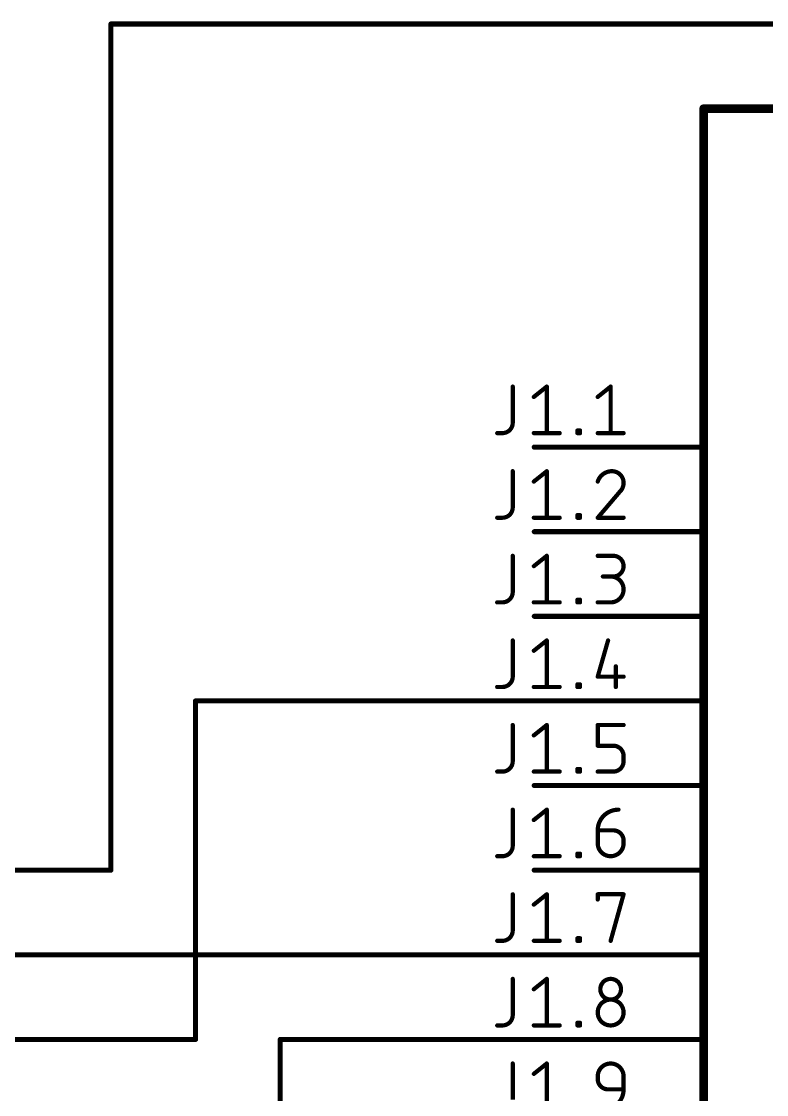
# Model space of a CAD drawing. Extents: x -10 to 250, y 0 to 179.
# Drawn here: x 91.3 to 113.65, y 102.48 to 134.7 of the extents above; entities that cross this region are included whole.
import ezdxf

# ---------------------------------------------------------------- set-up
doc = ezdxf.new("R2010")
doc.units = 0
for name, color, linetype in [('91', 94, 'CONTINUOUS'), ('94', 14, 'CONTINUOUS'), ('95', 250, 'CONTINUOUS')]:
    doc.layers.add(name, color=color, linetype=linetype)

msp = doc.modelspace()

# ---------------------------------------------------------------- linework, layer by layer
at = {"layer": '91', "const_width": 0.1524}
for points in [[(149.86, 134.62), (93.98, 134.62)], [(93.98, 134.62), (93.98, 109.22)], [(106.68, 114.3), (96.52, 114.3)], [(96.52, 104.14), (96.52, 114.3)], [(93.98, 109.22), (45.72, 109.22)], [(106.68, 106.68), (45.72, 106.68)], [(45.72, 104.14), (96.52, 104.14)], [(106.68, 104.14), (99.06, 104.14)], [(99.06, 104.14), (99.06, 68.58)]]:
    msp.add_lwpolyline(points, dxfattribs=at)
at = {"layer": '91', "const_width": 0.0762}
for points in [[(93.98, 134.6581, 1), (93.98, 134.5819)], [(94.0181, 134.62, 1), (93.9419, 134.62)], [(96.52, 114.3381, 1), (96.52, 114.2619)], [(96.5581, 114.3, 1), (96.4819, 114.3)], [(106.68, 114.2619, 1), (106.68, 114.3381)], [(93.9419, 109.22, 1), (94.0181, 109.22)], [(93.98, 109.1819, 1), (93.98, 109.2581)], [(106.68, 106.6419, 1), (106.68, 106.7181)], [(96.4819, 104.14, 1), (96.5581, 104.14)], [(96.52, 104.1019, 1), (96.52, 104.1781)], [(99.06, 104.1781, 1), (99.06, 104.1019)], [(99.0981, 104.14, 1), (99.0219, 104.14)], [(106.68, 104.1019, 1), (106.68, 104.1781)]]:
    msp.add_lwpolyline(points, format="xyb", dxfattribs=at)
at = {"layer": '94'}
for points, const_width in [([(111.76, 132.08), (139.7, 132.08)], 0.254), ([(111.76, 73.66), (111.76, 132.08)], 0.254), ([(106.68, 121.92), (111.76, 121.92)], 0.1524), ([(106.68, 119.38), (111.76, 119.38)], 0.1524), ([(106.68, 116.84), (111.76, 116.84)], 0.1524), ([(106.68, 114.3), (111.76, 114.3)], 0.1524), ([(106.68, 111.76), (111.76, 111.76)], 0.1524), ([(106.68, 109.22), (111.76, 109.22)], 0.1524), ([(106.68, 106.68), (111.76, 106.68)], 0.1524), ([(106.68, 104.14), (111.76, 104.14)], 0.1524)]:
    msp.add_lwpolyline(points, dxfattribs=dict(at, const_width=const_width))
for points, const_width in [([(111.76, 132.1435, 1), (111.76, 132.0165)], 0.127), ([(111.8235, 132.08, 1), (111.6965, 132.08)], 0.127), ([(106.68, 121.9581, 1), (106.68, 121.8819)], 0.0762), ([(111.76, 121.8819, 1), (111.76, 121.9581)], 0.0762), ([(106.68, 119.4181, 1), (106.68, 119.3419)], 0.0762), ([(111.76, 119.3419, 1), (111.76, 119.4181)], 0.0762), ([(106.68, 116.8781, 1), (106.68, 116.8019)], 0.0762), ([(111.76, 116.8019, 1), (111.76, 116.8781)], 0.0762), ([(106.68, 114.3381, 1), (106.68, 114.2619)], 0.0762), ([(111.76, 114.2619, 1), (111.76, 114.3381)], 0.0762), ([(106.68, 111.7981, 1), (106.68, 111.7219)], 0.0762), ([(111.76, 111.7219, 1), (111.76, 111.7981)], 0.0762), ([(106.68, 109.2581, 1), (106.68, 109.1819)], 0.0762), ([(111.76, 109.1819, 1), (111.76, 109.2581)], 0.0762), ([(106.68, 106.7181, 1), (106.68, 106.6419)], 0.0762), ([(111.76, 106.6419, 1), (111.76, 106.7181)], 0.0762), ([(106.68, 104.1781, 1), (106.68, 104.1019)], 0.0762), ([(111.76, 104.1019, 1), (111.76, 104.1781)], 0.0762)]:
    msp.add_lwpolyline(points, format="xyb", dxfattribs=dict(at, const_width=const_width))
at = {"layer": '95', "const_width": 0.127}
for points in [[(106.0344, 123.7361), (106.0344, 122.6495)], [(106.6672, 123.4257), (107.0553, 123.7361)], [(107.0553, 123.7361), (107.0553, 122.3391)], [(108.5836, 123.4257), (108.9716, 123.7361)], [(108.9716, 123.7361), (108.9716, 122.3391)], [(107.9746, 122.3391), (107.9746, 122.4167)], [(107.9746, 122.4167), (108.0523, 122.4167)], [(108.0523, 122.4167), (108.0523, 122.3391)], [(105.724, 122.3391), (105.5688, 122.3391)], [(106.6672, 122.3391), (107.4433, 122.3391)], [(108.0523, 122.3391), (107.9746, 122.3391)], [(108.5836, 122.3391), (109.3597, 122.3391)], [(106.0344, 121.1961), (106.0344, 120.1095)], [(106.6672, 120.8857), (107.0553, 121.1961)], [(107.0553, 121.1961), (107.0553, 119.7991)], [(109.2433, 120.5752), (108.5836, 119.7991)], [(105.724, 119.7991), (105.5688, 119.7991)], [(106.6672, 119.7991), (107.4433, 119.7991)], [(107.9746, 119.7991), (107.9746, 119.8767)], [(107.9746, 119.8767), (108.0523, 119.8767)], [(108.0523, 119.7991), (107.9746, 119.7991)], [(108.0523, 119.8767), (108.0523, 119.7991)], [(108.5836, 119.7991), (109.3597, 119.7991)], [(106.0344, 118.6561), (106.0344, 117.5695)], [(106.6672, 118.3457), (107.0553, 118.6561)], [(107.0553, 118.6561), (107.0553, 117.2591)], [(108.5836, 118.6561), (109.0493, 118.6561)], [(109.0493, 118.0352), (108.7388, 118.0352)], [(105.724, 117.2591), (105.5688, 117.2591)], [(106.6672, 117.2591), (107.4433, 117.2591)], [(107.9746, 117.2591), (107.9746, 117.3367)], [(107.9746, 117.3367), (108.0523, 117.3367)], [(108.0523, 117.2591), (107.9746, 117.2591)], [(108.0523, 117.3367), (108.0523, 117.2591)], [(108.5836, 117.2591), (108.9716, 117.2591)], [(106.0344, 116.1161), (106.0344, 115.0295)], [(106.6672, 115.8057), (107.0553, 116.1161)], [(107.0553, 116.1161), (107.0553, 114.7191)], [(108.894, 116.1161), (108.5836, 115.0295)], [(109.1269, 115.34), (109.1269, 114.7191)], [(108.5836, 115.0295), (109.3597, 115.0295)], [(105.724, 114.7191), (105.5688, 114.7191)], [(106.6672, 114.7191), (107.4433, 114.7191)], [(107.9746, 114.7191), (107.9746, 114.7967)], [(107.9746, 114.7967), (108.0523, 114.7967)], [(108.0523, 114.7191), (107.9746, 114.7191)], [(108.0523, 114.7967), (108.0523, 114.7191)], [(106.0344, 113.5761), (106.0344, 112.4895)], [(106.6672, 113.2657), (107.0553, 113.5761)], [(107.0553, 113.5761), (107.0553, 112.1791)], [(108.5836, 112.9552), (108.5836, 113.5761)], [(108.5836, 113.5761), (109.3597, 113.5761)], [(109.0493, 112.9552), (108.5836, 112.9552)], [(109.3597, 112.4895), (109.3597, 112.6448)], [(105.724, 112.1791), (105.5688, 112.1791)], [(106.6672, 112.1791), (107.4433, 112.1791)], [(107.9746, 112.1791), (107.9746, 112.2567)], [(107.9746, 112.2567), (108.0523, 112.2567)], [(108.0523, 112.1791), (107.9746, 112.1791)], [(108.0523, 112.2567), (108.0523, 112.1791)], [(108.5836, 112.1791), (109.0493, 112.1791)], [(106.0344, 111.0361), (106.0344, 109.9495)], [(106.6672, 110.7257), (107.0553, 111.0361)], [(107.0553, 111.0361), (107.0553, 109.6391)], [(108.5836, 110.4152), (109.0493, 110.4152)], [(108.5836, 110.0272), (108.5836, 110.4152)], [(109.3597, 110.1048), (109.3597, 110.0272)], [(105.724, 109.6391), (105.5688, 109.6391)], [(106.6672, 109.6391), (107.4433, 109.6391)], [(107.9746, 109.6391), (107.9746, 109.7167)], [(107.9746, 109.7167), (108.0523, 109.7167)], [(108.0523, 109.6391), (107.9746, 109.6391)], [(108.0523, 109.7167), (108.0523, 109.6391)], [(106.0344, 108.4961), (106.0344, 107.4095)], [(106.6672, 108.1857), (107.0553, 108.4961)], [(107.0553, 108.4961), (107.0553, 107.0991)], [(108.5836, 108.3409), (108.5836, 108.4961)], [(108.5836, 108.4961), (109.3597, 108.4961)], [(109.3597, 108.4961), (108.9716, 107.0991)], [(105.724, 107.0991), (105.5688, 107.0991)], [(106.6672, 107.0991), (107.4433, 107.0991)], [(107.9746, 107.0991), (107.9746, 107.1767)], [(107.9746, 107.1767), (108.0523, 107.1767)], [(108.0523, 107.0991), (107.9746, 107.0991)], [(108.0523, 107.1767), (108.0523, 107.0991)], [(106.0344, 105.9561), (106.0344, 104.8695)], [(106.6672, 105.6457), (107.0553, 105.9561)], [(107.0553, 105.9561), (107.0553, 104.5591)], [(107.9746, 104.5591), (107.9746, 104.6367)], [(107.9746, 104.6367), (108.0523, 104.6367)], [(108.0523, 104.6367), (108.0523, 104.5591)], [(105.724, 104.5591), (105.5688, 104.5591)], [(106.6672, 104.5591), (107.4433, 104.5591)], [(108.0523, 104.5591), (107.9746, 104.5591)], [(106.0344, 103.4161), (106.0344, 102.3295)], [(106.6672, 103.1057), (107.0553, 103.4161)], [(107.0553, 103.4161), (107.0553, 102.0191)], [(108.5836, 102.9504), (108.5836, 103.028)], [(109.3597, 103.028), (109.3597, 102.64)], [(109.3597, 102.64), (108.894, 102.64)]]:
    msp.add_lwpolyline(points, dxfattribs=at)
at = {"layer": '95'}
for points, const_width in [([(106.0662, 123.7361, 1), (106.0027, 123.7361)], 0.0635), ([(107.087, 123.7361, 1), (107.0235, 123.7361)], 0.0635), ([(107.0751, 123.7113, 1), (107.0354, 123.7609)], 0.0635), ([(109.0034, 123.7361, 1), (108.9399, 123.7361)], 0.0635), ([(108.9915, 123.7113, 1), (108.9518, 123.7609)], 0.0635), ([(106.6474, 123.4504, 1), (106.687, 123.4009)], 0.0635), ([(108.5638, 123.4504, 1), (108.6034, 123.4009)], 0.0635), ([(105.724, 122.3391, 0.4142), (106.0344, 122.6495)], 0.127), ([(106.0662, 122.6495, 1), (106.0027, 122.6495)], 0.0635), ([(106.0027, 122.6495, 1), (106.0662, 122.6495)], 0.0635), ([(108.0064, 122.4167, 1), (107.9429, 122.4167)], 0.0635), ([(107.9746, 122.4485, 1), (107.9746, 122.385)], 0.0635), ([(108.084, 122.4167, 1), (108.0205, 122.4167)], 0.0635), ([(108.0523, 122.385, 1), (108.0523, 122.4485)], 0.0635), ([(105.5688, 122.3709, 1), (105.5688, 122.3073)], 0.0635), ([(105.724, 122.3709, 1), (105.724, 122.3073)], 0.0635), ([(105.724, 122.3073, 1), (105.724, 122.3709)], 0.0635), ([(106.6672, 122.3709, 1), (106.6672, 122.3073)], 0.0635), ([(107.0235, 122.3391, 1), (107.087, 122.3391)], 0.0635), ([(107.4433, 122.3073, 1), (107.4433, 122.3709)], 0.0635), ([(107.9746, 122.3709, 1), (107.9746, 122.3073)], 0.0635), ([(107.9429, 122.3391, 1), (108.0064, 122.3391)], 0.0635), ([(108.0205, 122.3391, 1), (108.084, 122.3391)], 0.0635), ([(108.0523, 122.3073, 1), (108.0523, 122.3709)], 0.0635), ([(108.5836, 122.3709, 1), (108.5836, 122.3073)], 0.0635), ([(108.9399, 122.3391, 1), (109.0034, 122.3391)], 0.0635), ([(109.3597, 122.3073, 1), (109.3597, 122.3709)], 0.0635), ([(106.0662, 121.1961, 1), (106.0027, 121.1961)], 0.0635), ([(107.087, 121.1961, 1), (107.0235, 121.1961)], 0.0635), ([(107.0751, 121.1713, 1), (107.0354, 121.2209)], 0.0635), ([(109.0105, 121.1961, 0.3252), (108.5836, 120.8857)], 0.127), ([(109.0105, 121.2279, 1), (109.0105, 121.1643)], 0.0635), ([(109.3597, 120.8469, 0.4142), (109.0105, 121.1961)], 0.127), ([(109.0105, 121.1644, 1), (109.0104, 121.2278)], 0.0635), ([(106.6474, 120.9104, 1), (106.687, 120.8609)], 0.0635), ([(108.5534, 120.8954, 1), (108.6138, 120.8759)], 0.0635), ([(109.2433, 120.5752, 0.2053), (109.3597, 120.8469)], 0.127), ([(109.3914, 120.8468, 1), (109.328, 120.8469)], 0.0635), ([(109.328, 120.8469, 1), (109.3915, 120.8469)], 0.0635), ([(109.2214, 120.5982, 1), (109.2652, 120.5522)], 0.0635), ([(109.2675, 120.5546, 1), (109.2191, 120.5958)], 0.0635), ([(105.724, 119.7991, 0.4142), (106.0344, 120.1095)], 0.127), ([(106.0662, 120.1095, 1), (106.0027, 120.1095)], 0.0635), ([(105.5688, 119.8309, 1), (105.5688, 119.7674)], 0.0635), ([(105.724, 119.8309, 1), (105.724, 119.7674)], 0.0635), ([(105.724, 119.7674, 1), (105.724, 119.8309)], 0.0635), ([(106.0027, 120.1095, 1), (106.0662, 120.1095)], 0.0635), ([(106.6672, 119.8309, 1), (106.6672, 119.7674)], 0.0635), ([(107.0235, 119.7991, 1), (107.087, 119.7991)], 0.0635), ([(107.4433, 119.7674, 1), (107.4433, 119.8309)], 0.0635), ([(107.9746, 119.9085, 1), (107.9746, 119.845)], 0.0635), ([(108.0064, 119.8767, 1), (107.9429, 119.8767)], 0.0635), ([(107.9746, 119.8309, 1), (107.9746, 119.7674)], 0.0635), ([(107.9429, 119.7991, 1), (108.0064, 119.7991)], 0.0635), ([(108.084, 119.8767, 1), (108.0205, 119.8767)], 0.0635), ([(108.0205, 119.7991, 1), (108.084, 119.7991)], 0.0635), ([(108.0523, 119.845, 1), (108.0523, 119.9085)], 0.0635), ([(108.0523, 119.7674, 1), (108.0523, 119.8309)], 0.0635), ([(108.5836, 119.8309, 1), (108.5836, 119.7674)], 0.0635), ([(108.5594, 119.8197, 1), (108.6078, 119.7785)], 0.0635), ([(109.3597, 119.7674, 1), (109.3597, 119.8309)], 0.0635), ([(106.0662, 118.6561, 1), (106.0027, 118.6561)], 0.0635), ([(107.087, 118.6561, 1), (107.0235, 118.6561)], 0.0635), ([(107.0751, 118.6313, 1), (107.0354, 118.6809)], 0.0635), ([(108.5836, 118.6879, 1), (108.5836, 118.6244)], 0.0635), ([(109.0493, 118.6879, 1), (109.0493, 118.6244)], 0.0635), ([(109.0493, 118.0352, 1), (109.0493, 118.6561)], 0.127), ([(109.0493, 118.6244, 1), (109.0493, 118.6879)], 0.0635), ([(106.6474, 118.3704, 1), (106.687, 118.3209)], 0.0635), ([(108.7388, 118.067, 1), (108.7388, 118.0035)], 0.0635), ([(108.9716, 117.2591, 1), (108.9716, 118.0352)], 0.127), ([(108.9716, 118.067, 1), (108.9716, 118.0035)], 0.0635), ([(109.0493, 118.067, 1), (109.0493, 118.0035)], 0.0635), ([(109.0493, 118.0035, 1), (109.0493, 118.067)], 0.0635), ([(105.724, 117.2591, 0.4142), (106.0344, 117.5695)], 0.127), ([(106.0662, 117.5695, 1), (106.0027, 117.5695)], 0.0635), ([(106.0027, 117.5695, 1), (106.0662, 117.5695)], 0.0635), ([(105.5688, 117.2909, 1), (105.5688, 117.2274)], 0.0635), ([(105.724, 117.2909, 1), (105.724, 117.2274)], 0.0635), ([(105.724, 117.2274, 1), (105.724, 117.2909)], 0.0635), ([(106.6672, 117.2909, 1), (106.6672, 117.2274)], 0.0635), ([(107.0235, 117.2591, 1), (107.087, 117.2591)], 0.0635), ([(107.4433, 117.2274, 1), (107.4433, 117.2909)], 0.0635), ([(108.0064, 117.3367, 1), (107.9429, 117.3367)], 0.0635), ([(107.9746, 117.3685, 1), (107.9746, 117.305)], 0.0635), ([(107.9746, 117.2909, 1), (107.9746, 117.2274)], 0.0635), ([(107.9429, 117.2591, 1), (108.0064, 117.2591)], 0.0635), ([(108.084, 117.3367, 1), (108.0205, 117.3367)], 0.0635), ([(108.0205, 117.2591, 1), (108.084, 117.2591)], 0.0635), ([(108.0523, 117.305, 1), (108.0523, 117.3685)], 0.0635), ([(108.0523, 117.2274, 1), (108.0523, 117.2909)], 0.0635), ([(108.5836, 117.2909, 1), (108.5836, 117.2274)], 0.0635), ([(108.9716, 117.2909, 1), (108.9716, 117.2274)], 0.0635), ([(108.9716, 117.2274, 1), (108.9716, 117.2909)], 0.0635), ([(106.0662, 116.1161, 1), (106.0027, 116.1161)], 0.0635), ([(107.087, 116.1161, 1), (107.0235, 116.1161)], 0.0635), ([(107.0751, 116.0913, 1), (107.0354, 116.1409)], 0.0635), ([(108.9246, 116.1074, 1), (108.8635, 116.1248)], 0.0635), ([(106.6474, 115.8304, 1), (106.687, 115.7809)], 0.0635), ([(109.1586, 115.34, 1), (109.0951, 115.34)], 0.0635), ([(105.724, 114.7191, 0.4142), (106.0344, 115.0295)], 0.127), ([(106.0662, 115.0295, 1), (106.0027, 115.0295)], 0.0635), ([(106.0027, 115.0295, 1), (106.0662, 115.0295)], 0.0635), ([(108.5836, 115.0613, 1), (108.5836, 114.9978)], 0.0635), ([(108.5531, 115.0383, 1), (108.6141, 115.0208)], 0.0635), ([(109.3597, 114.9978, 1), (109.3597, 115.0613)], 0.0635), ([(105.5688, 114.7509, 1), (105.5688, 114.6874)], 0.0635), ([(105.724, 114.7509, 1), (105.724, 114.6874)], 0.0635), ([(105.724, 114.6874, 1), (105.724, 114.7509)], 0.0635), ([(106.6672, 114.7509, 1), (106.6672, 114.6874)], 0.0635), ([(107.0235, 114.7191, 1), (107.087, 114.7191)], 0.0635), ([(107.4433, 114.6874, 1), (107.4433, 114.7509)], 0.0635), ([(107.9746, 114.8285, 1), (107.9746, 114.765)], 0.0635), ([(108.0064, 114.7967, 1), (107.9429, 114.7967)], 0.0635), ([(107.9746, 114.7509, 1), (107.9746, 114.6874)], 0.0635), ([(107.9429, 114.7191, 1), (108.0064, 114.7191)], 0.0635), ([(108.084, 114.7967, 1), (108.0205, 114.7967)], 0.0635), ([(108.0205, 114.7191, 1), (108.084, 114.7191)], 0.0635), ([(108.0523, 114.765, 1), (108.0523, 114.8285)], 0.0635), ([(108.0523, 114.6874, 1), (108.0523, 114.7509)], 0.0635), ([(109.0951, 114.7191, 1), (109.1586, 114.7191)], 0.0635), ([(106.0662, 113.5761, 1), (106.0027, 113.5761)], 0.0635), ([(107.087, 113.5761, 1), (107.0235, 113.5761)], 0.0635), ([(107.0751, 113.5513, 1), (107.0354, 113.6009)], 0.0635), ([(108.6153, 113.5761, 1), (108.5518, 113.5761)], 0.0635), ([(108.5836, 113.6079, 1), (108.5836, 113.5444)], 0.0635), ([(109.3597, 113.5444, 1), (109.3597, 113.6079)], 0.0635), ([(106.6474, 113.2904, 1), (106.687, 113.2409)], 0.0635), ([(108.5518, 112.9552, 1), (108.6153, 112.9552)], 0.0635), ([(108.5836, 112.987, 1), (108.5836, 112.9235)], 0.0635), ([(109.3597, 112.6448, 0.4142), (109.0493, 112.9552)], 0.127), ([(109.0493, 112.987, 1), (109.0493, 112.9235)], 0.0635), ([(109.0493, 112.9235, 1), (109.0493, 112.987)], 0.0635), ([(105.724, 112.1791, 0.4142), (106.0344, 112.4895)], 0.127), ([(106.0662, 112.4895, 1), (106.0027, 112.4895)], 0.0635), ([(106.0027, 112.4895, 1), (106.0662, 112.4895)], 0.0635), ([(109.0493, 112.1791, 0.4142), (109.3597, 112.4895)], 0.127), ([(109.3915, 112.6448, 1), (109.328, 112.6448)], 0.0635), ([(109.328, 112.6448, 1), (109.3915, 112.6448)], 0.0635), ([(109.3915, 112.4895, 1), (109.328, 112.4895)], 0.0635), ([(109.328, 112.4895, 1), (109.3915, 112.4895)], 0.0635), ([(105.5688, 112.2109, 1), (105.5688, 112.1474)], 0.0635), ([(105.724, 112.2109, 1), (105.724, 112.1474)], 0.0635), ([(105.724, 112.1474, 1), (105.724, 112.2109)], 0.0635), ([(106.6672, 112.2109, 1), (106.6672, 112.1474)], 0.0635), ([(107.0235, 112.1791, 1), (107.087, 112.1791)], 0.0635), ([(107.4433, 112.1474, 1), (107.4433, 112.2109)], 0.0635), ([(107.9746, 112.2885, 1), (107.9746, 112.225)], 0.0635), ([(108.0064, 112.2567, 1), (107.9429, 112.2567)], 0.0635), ([(107.9746, 112.2109, 1), (107.9746, 112.1474)], 0.0635), ([(107.9429, 112.1791, 1), (108.0064, 112.1791)], 0.0635), ([(108.084, 112.2567, 1), (108.0205, 112.2567)], 0.0635), ([(108.0205, 112.1791, 1), (108.084, 112.1791)], 0.0635), ([(108.0523, 112.225, 1), (108.0523, 112.2885)], 0.0635), ([(108.0523, 112.1474, 1), (108.0523, 112.2109)], 0.0635), ([(108.5836, 112.2109, 1), (108.5836, 112.1474)], 0.0635), ([(109.0493, 112.2109, 1), (109.0493, 112.1474)], 0.0635), ([(109.0493, 112.1474, 1), (109.0493, 112.2109)], 0.0635), ([(106.0662, 111.0361, 1), (106.0027, 111.0361)], 0.0635), ([(107.087, 111.0361, 1), (107.0235, 111.0361)], 0.0635), ([(107.0751, 111.0113, 1), (107.0354, 111.0609)], 0.0635), ([(109.2045, 111.0361, 0.4142), (108.5836, 110.4152)], 0.127), ([(109.2045, 111.0044, 1), (109.2045, 111.0678)], 0.0635), ([(106.6474, 110.7504, 1), (106.687, 110.7009)], 0.0635), ([(108.6153, 110.4152, 1), (108.5518, 110.4152)], 0.0635), ([(108.5518, 110.4152, 1), (108.6153, 110.4152)], 0.0635), ([(108.5836, 110.447, 1), (108.5836, 110.3835)], 0.0635), ([(109.0493, 110.447, 1), (109.0493, 110.3835)], 0.0635), ([(109.3597, 110.1048, 0.4142), (109.0493, 110.4152)], 0.127), ([(109.0493, 110.3835, 1), (109.0493, 110.447)], 0.0635), ([(109.3915, 110.1048, 1), (109.328, 110.1048)], 0.0635), ([(105.724, 109.6391, 0.4142), (106.0344, 109.9495)], 0.127), ([(106.0662, 109.9495, 1), (106.0027, 109.9495)], 0.0635), ([(106.0027, 109.9495, 1), (106.0662, 109.9495)], 0.0635), ([(108.6153, 110.0272, 1), (108.5518, 110.0272)], 0.0635), ([(108.5518, 110.0272, 1), (108.6153, 110.0272)], 0.0635), ([(108.5836, 110.0272, 1), (109.3597, 110.0272)], 0.127), ([(109.328, 110.1048, 1), (109.3915, 110.1048)], 0.0635), ([(109.3915, 110.0272, 1), (109.328, 110.0272)], 0.0635), ([(109.328, 110.0272, 1), (109.3915, 110.0272)], 0.0635), ([(105.5688, 109.6709, 1), (105.5688, 109.6073)], 0.0635), ([(105.724, 109.6709, 1), (105.724, 109.6073)], 0.0635), ([(105.724, 109.6073, 1), (105.724, 109.6709)], 0.0635), ([(106.6672, 109.6709, 1), (106.6672, 109.6073)], 0.0635), ([(107.0235, 109.6391, 1), (107.087, 109.6391)], 0.0635), ([(107.4433, 109.6073, 1), (107.4433, 109.6709)], 0.0635), ([(107.9746, 109.6709, 1), (107.9746, 109.6073)], 0.0635), ([(107.9746, 109.7485, 1), (107.9746, 109.685)], 0.0635), ([(108.0064, 109.7167, 1), (107.9429, 109.7167)], 0.0635), ([(107.9429, 109.6391, 1), (108.0064, 109.6391)], 0.0635), ([(108.084, 109.7167, 1), (108.0205, 109.7167)], 0.0635), ([(108.0205, 109.6391, 1), (108.084, 109.6391)], 0.0635), ([(108.0523, 109.685, 1), (108.0523, 109.7485)], 0.0635), ([(108.0523, 109.6073, 1), (108.0523, 109.6709)], 0.0635), ([(106.0662, 108.4961, 1), (106.0027, 108.4961)], 0.0635), ([(107.087, 108.4961, 1), (107.0235, 108.4961)], 0.0635), ([(107.0751, 108.4713, 1), (107.0354, 108.5209)], 0.0635), ([(108.5836, 108.5279, 1), (108.5836, 108.4643)], 0.0635), ([(108.6153, 108.4961, 1), (108.5518, 108.4961)], 0.0635), ([(109.3903, 108.4876, 1), (109.3291, 108.5046)], 0.0635), ([(109.3597, 108.4643, 1), (109.3597, 108.5279)], 0.0635), ([(106.6474, 108.2104, 1), (106.687, 108.1609)], 0.0635), ([(108.5518, 108.3409, 1), (108.6153, 108.3409)], 0.0635), ([(105.724, 107.0991, 0.4142), (106.0344, 107.4095)], 0.127), ([(106.0662, 107.4095, 1), (106.0027, 107.4095)], 0.0635), ([(106.0027, 107.4095, 1), (106.0662, 107.4095)], 0.0635), ([(105.5688, 107.1309, 1), (105.5688, 107.0674)], 0.0635), ([(105.724, 107.1309, 1), (105.724, 107.0674)], 0.0635), ([(105.724, 107.0674, 1), (105.724, 107.1309)], 0.0635), ([(106.6672, 107.1309, 1), (106.6672, 107.0674)], 0.0635), ([(107.0235, 107.0991, 1), (107.087, 107.0991)], 0.0635), ([(107.4433, 107.0674, 1), (107.4433, 107.1309)], 0.0635), ([(107.9746, 107.2085, 1), (107.9746, 107.145)], 0.0635), ([(108.0064, 107.1767, 1), (107.9429, 107.1767)], 0.0635), ([(107.9746, 107.1309, 1), (107.9746, 107.0674)], 0.0635), ([(107.9429, 107.0991, 1), (108.0064, 107.0991)], 0.0635), ([(108.084, 107.1767, 1), (108.0205, 107.1767)], 0.0635), ([(108.0205, 107.0991, 1), (108.084, 107.0991)], 0.0635), ([(108.0523, 107.145, 1), (108.0523, 107.2085)], 0.0635), ([(108.0523, 107.0674, 1), (108.0523, 107.1309)], 0.0635), ([(108.9411, 107.1076, 1), (109.0022, 107.0906)], 0.0635), ([(106.0662, 105.9561, 1), (106.0027, 105.9561)], 0.0635), ([(107.087, 105.9561, 1), (107.0235, 105.9561)], 0.0635), ([(107.0751, 105.9313, 1), (107.0354, 105.9809)], 0.0635), ([(109.2821, 105.6457, 1), (108.6612, 105.6457)], 0.127), ([(106.6474, 105.6704, 1), (106.687, 105.6209)], 0.0635), ([(108.6612, 105.6457, 1), (109.2821, 105.6457)], 0.127), ([(108.6929, 105.6457, 1), (108.6294, 105.6457)], 0.0635), ([(108.6295, 105.6457, 1), (108.693, 105.6457)], 0.0635), ([(109.3138, 105.6457, 1), (109.2503, 105.6457)], 0.0635), ([(109.2503, 105.6457, 1), (109.3138, 105.6457)], 0.0635), ([(109.3597, 104.9472, 1), (108.5836, 104.9472)], 0.127), ([(108.6153, 104.9472, 1), (108.5518, 104.9472)], 0.0635), ([(108.5836, 104.9472, 1), (109.3597, 104.9472)], 0.127), ([(109.3915, 104.9472, 1), (109.328, 104.9472)], 0.0635), ([(105.724, 104.5591, 0.4142), (106.0344, 104.8695)], 0.127), ([(106.0662, 104.8695, 1), (106.0027, 104.8695)], 0.0635), ([(106.0027, 104.8695, 1), (106.0662, 104.8695)], 0.0635), ([(108.0064, 104.6367, 1), (107.9429, 104.6367)], 0.0635), ([(107.9746, 104.6685, 1), (107.9746, 104.605)], 0.0635), ([(108.084, 104.6367, 1), (108.0205, 104.6367)], 0.0635), ([(108.0523, 104.605, 1), (108.0523, 104.6685)], 0.0635), ([(108.5518, 104.9472, 1), (108.6153, 104.9472)], 0.0635), ([(109.3279, 104.9472, 1), (109.3914, 104.9472)], 0.0635), ([(105.5688, 104.5909, 1), (105.5688, 104.5273)], 0.0635), ([(105.724, 104.5909, 1), (105.724, 104.5273)], 0.0635), ([(105.724, 104.5273, 1), (105.724, 104.5909)], 0.0635), ([(106.6672, 104.5909, 1), (106.6672, 104.5273)], 0.0635), ([(107.0235, 104.5591, 1), (107.087, 104.5591)], 0.0635), ([(107.4433, 104.5273, 1), (107.4433, 104.5909)], 0.0635), ([(107.9746, 104.5909, 1), (107.9746, 104.5273)], 0.0635), ([(107.9429, 104.5591, 1), (108.0064, 104.5591)], 0.0635), ([(108.0205, 104.5591, 1), (108.084, 104.5591)], 0.0635), ([(108.0523, 104.5273, 1), (108.0523, 104.5909)], 0.0635), ([(106.0662, 103.4161, 1), (106.0027, 103.4161)], 0.0635), ([(107.087, 103.4161, 1), (107.0235, 103.4161)], 0.0635), ([(107.0751, 103.3913, 1), (107.0354, 103.4409)], 0.0635), ([(109.3597, 103.028, 1), (108.5836, 103.028)], 0.127), ([(106.6474, 103.1304, 1), (106.687, 103.0809)], 0.0635), ([(108.6153, 103.028, 1), (108.5518, 103.028)], 0.0635), ([(109.3915, 103.028, 1), (109.328, 103.028)], 0.0635), ([(108.5518, 103.028, 1), (108.6153, 103.028)], 0.0635), ([(108.6153, 102.9504, 1), (108.5518, 102.9504)], 0.0635), ([(108.5518, 102.9504, 1), (108.6153, 102.9504)], 0.0635), ([(108.5836, 102.9504, 0.4142), (108.894, 102.64)], 0.127), ([(109.3279, 103.028, 1), (109.3914, 103.028)], 0.0635), ([(108.7388, 102.0191, 0.4142), (109.3597, 102.64)], 0.127), ([(108.894, 102.6717, 1), (108.894, 102.6082)], 0.0635), ([(108.894, 102.6082, 1), (108.894, 102.6717)], 0.0635), ([(109.3915, 102.64, 1), (109.328, 102.64)], 0.0635), ([(109.328, 102.64, 1), (109.3915, 102.64)], 0.0635), ([(109.3597, 102.6082, 1), (109.3597, 102.6717)], 0.0635)]:
    msp.add_lwpolyline(points, format="xyb", dxfattribs=dict(at, const_width=const_width))

doc.saveas('drawing.dxf')
